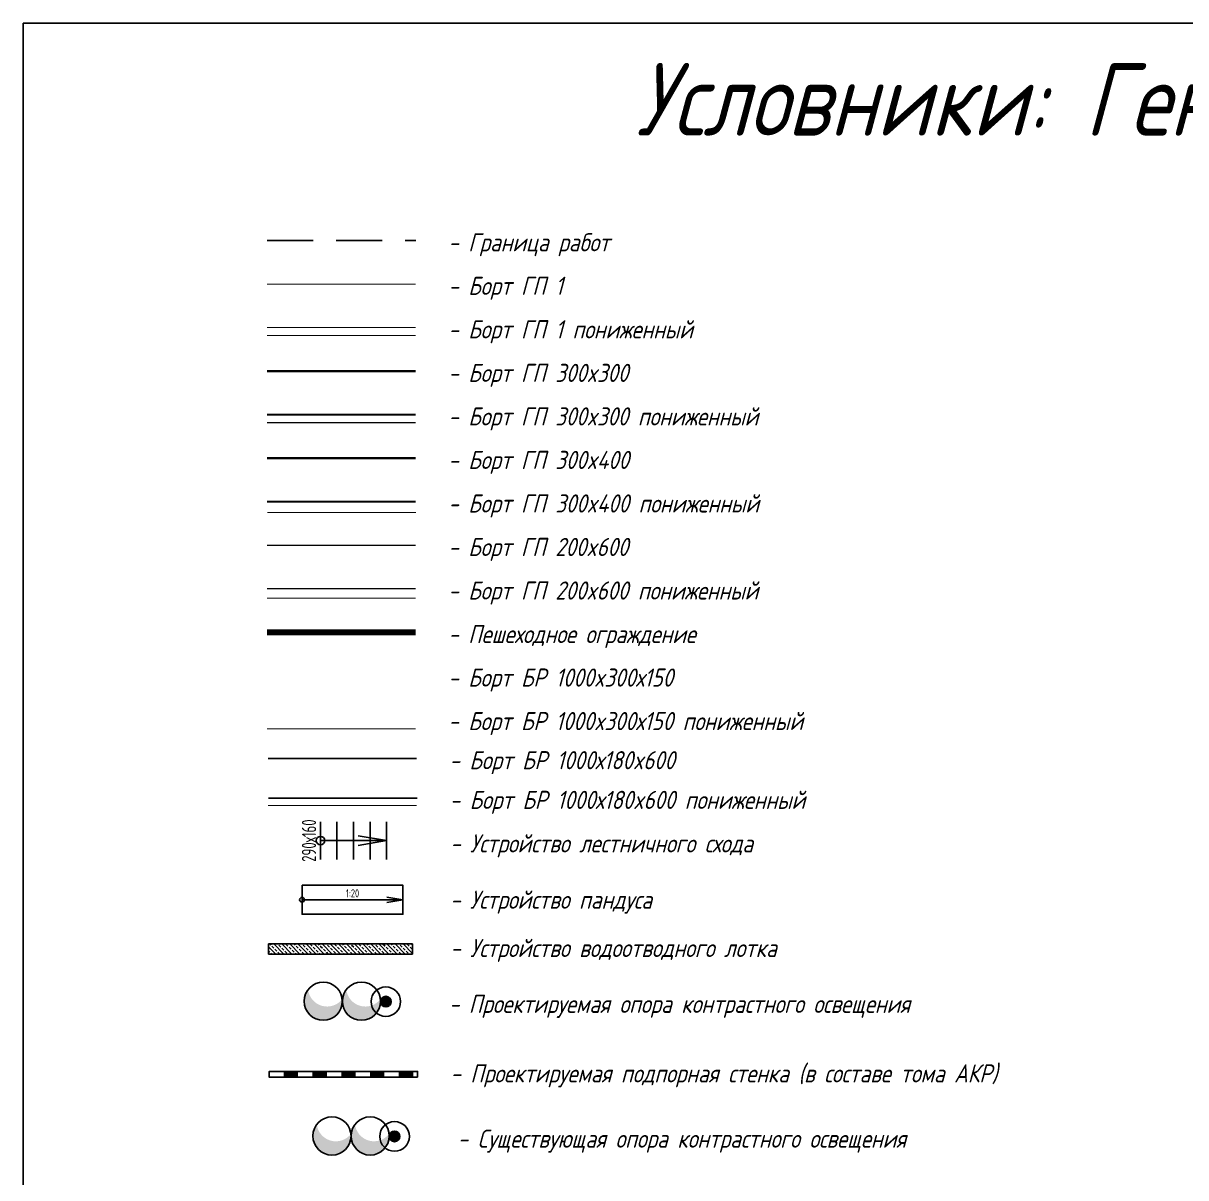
# Model space of a CAD drawing. Extents: x -2918 to -212, y 225 to 5715.
# Drawn here: x -897.4 to -737.2, y 889.9 to 1049.1 of the extents above; entities that cross this region are included whole.
import ezdxf
from ezdxf.enums import TextEntityAlignment as Align

# ---------------------------------------------------------------- set-up
doc = ezdxf.new("R2010")
doc.units = 0
doc.linetypes.add('JIS_02_2_0', pattern=[3, 2, -1])
doc.linetypes.add('ШТРИХОВАЯ2', pattern=[9.525, 6.35, -3.175])
doc.layers.get('0').update_dxf_attribs({"linetype": 'CONTINUOUS'})
for name, color, linetype in [('_ВИДОВОЙ_ЭКРАН', 254, 'CONTINUOUS'), ('БОРТ_ГП_1__300X150__ПОНИЖЕ', 220, 'CONTINUOUS'), ('БР_1000_300_150_ПОНИЖЕННЫЙ', 220, 'CONTINUOUS'), ('БР_600_180', 4, 'CONTINUOUS'), ('БР_600_180_ПОНИЖЕННЫЙ', 220, 'CONTINUOUS'), ('ГП1__300Х150_', 5, 'CONTINUOUS'), ('ГП_200_600', 4, 'CONTINUOUS'), ('ГП_300_300', 200, 'CONTINUOUS'), ('ГП_300_400', 16, 'CONTINUOUS'), ('ДВ_ГП_П_ГРАНИЦА_РАБОТ', 230, 'ШТРИХОВАЯ2'), ('ДВ_ГП_П_НО_СВЕТИЛЬНИК', 1, 'CONTINUOUS'), ('ДВ_ГП_П_НО_СВЕТИЛЬНИК_КОНТ', 80, 'CONTINUOUS'), ('ДВ_ГП_П_НО_ФУТЛЯР', 180, 'CONTINUOUS'), ('ДВ_ГП_П_ПС', 24, 'CONTINUOUS'), ('ЛЕСТНИЦЫ', 4, 'CONTINUOUS'), ('ПАНДУС', 7, 'CONTINUOUS'), ('ЭН_ПНД_110_ФУТЛЯР', 5, 'CONTINUOUS')]:
    doc.layers.add(name, color=color, linetype=linetype)
doc.styles.add('$MORISSOT2_5', font='romans.shx', dxfattribs={"width": 0.8, "oblique": 15, "height": 2.5})
doc.styles.add('ISOCPEUR', font='isocpeur.ttf', dxfattribs={"width": 0.65})
doc.styles.get("Standard").update_dxf_attribs({"font": 'arial.ttf'})
doc.styles.add('НО', font='isocpeur.ttf')
doc.linetypes.add('ОГРАЖДЕНИЕ1', pattern='A,6.35,-2.54,[133,ltypeshp.shx,S=2.54,R=0,X=-2.54,Y=0],-2.54,25.4', length=36.83)

# ---------------------------------------------------------------- blocks, each defined once
blk = doc.blocks.new('АР_КРУЖОК_1_1')
at = {"color": 0, "linetype": 'BYBLOCK'}
blk.add_circle((0, 0), 75, dxfattribs=at)
blk = doc.blocks.new('*U271')
at = {"color": 0, "linetype": 'BYBLOCK'}
for q in [(-500, 85), (-500, -85)]:
    blk.add_line((0, 0), q, dxfattribs=at)
blk = doc.blocks.new('*U11')
at = {"color": 4, "linetype": 'BYBLOCK'}
blk.add_line((0, 0), (96, 653), dxfattribs=at)
at = {"color": 0, "linetype": 'BYBLOCK'}
for p, q in [((287, -42), (383, 611)), ((574, -85), (670, 568)), ((861, -127), (957, 526)), ((1148, -169), (1244, 483))]:
    blk.add_line(p, q, dxfattribs=at)
blk.add_lwpolyline([(1196, 157), (48, 326)], dxfattribs=at)
at = {"color": 4, "linetype": 'BYBLOCK', "rotation": 351.600349070872}
blk.add_blockref('АР_КРУЖОК_1_1', (48, 326), dxfattribs=at)
at = {"color": 0, "linetype": 'BYBLOCK', "rotation": 351.600349070872}
blk.add_blockref('*U271', (1196, 157), dxfattribs=at)
at = {"layer": '_ВИДОВОЙ_ЭКРАН', "color": 4, "ltscale": 20, "style": 'ISOCPEUR', "width": 0.65}
blk.add_attdef('УКЛОН', text='', height=250, rotation=81.6003, dxfattribs=at).set_placement((48, 326), align=Align.BOTTOM_CENTER)
blk = doc.blocks.new('*U10')
at = {"color": 0, "linetype": 'BYBLOCK'}
blk.add_lwpolyline([(0, 900), (3140, 900), (3140, 0), (0, 0)], close=True, dxfattribs=at)
blk.add_lwpolyline([(3140, 450), (0, 450)], dxfattribs=at)
for name, p in [('АР_КРУЖОК_1_1', (0, 450)), ('*U271', (3140, 450))]:
    blk.add_blockref(name, p, dxfattribs=at)
at = {"color": 0, "linetype": 'BYBLOCK', "ltscale": 20, "style": 'ISOCPEUR', "width": 0.65}
blk.add_attdef('УКЛОН', text='', height=250, dxfattribs=at).set_placement((1570, 450), align=Align.BOTTOM_CENTER)
blk = doc.blocks.new('*U16')
at = {"layer": 'ДВ_ГП_П_НО_СВЕТИЛЬНИК'}
h = blk.add_hatch(color=256, dxfattribs=at)
h.dxf.hatch_style = 1
h.paths.add_polyline_path([(0, -0.395, 1), (0, 0.395, 1)])
at = {"layer": 'ДВ_ГП_П_НО_СВЕТИЛЬНИК_КОНТ', "linetype": 'CONTINUOUS'}
for points in [[(-4.664, -1.392, 0.445586), (-3.249, 0.181, -0.671828), (-5.791, 0.901, 0.622756)], [(-1.817, -1.392, 0.445586), (-0.402, 0.181, -0.671828), (-2.944, 0.901, 0.622756)]]:
    blk.add_hatch(color=256, dxfattribs=at).paths.add_polyline_path(points)
at = {"layer": 'ДВ_ГП_П_НО_СВЕТИЛЬНИК', "linetype": 'CONTINUOUS'}
for radius in [1.1, 0.395]:
    blk.add_circle((0, 0), radius, dxfattribs=at)
at = {"layer": 'ДВ_ГП_П_НО_СВЕТИЛЬНИК_КОНТ'}
for centre in [(-4.664, 0.031), (-1.817, 0.031)]:
    blk.add_circle(centre, 1.423, dxfattribs=at)
at = {"style": 'НО', "flags": 5}
blk.add_attdef('ТИП', (3.382, -4.372), '', height=2.5, dxfattribs=at)
at = {"layer": 'ДВ_ГП_П_НО_ФУТЛЯР', "style": 'НО', "flags": 4}
blk.add_attdef('ФИДЕР', text='', height=2.5, rotation=360, dxfattribs=at).set_placement((1.507, 2.073), align=Align.RIGHT)
blk.add_attdef('НОМЕР', (1.507, 2.073), '', height=2.5, rotation=360, dxfattribs=at)
blk = doc.blocks.new('СУЩ_КОНТРАСТ')
at = {"layer": 'ДВ_ГП_П_НО_СВЕТИЛЬНИК'}
h = blk.add_hatch(color=251, dxfattribs=at)
h.dxf.hatch_style = 1
h.paths.add_polyline_path([(972.69, 32.59, 1), (972.69, 34.05, 1)])
at = {"layer": 'ДВ_ГП_П_НО_СВЕТИЛЬНИК_КОНТ', "linetype": 'CONTINUOUS'}
for points in [[(964.06, 30.74, 0.445586), (966.68, 33.66, -0.671828), (961.97, 34.99, 0.622756)], [(969.33, 30.74, 0.445586), (971.94, 33.66, -0.671828), (967.24, 34.99, 0.622756)]]:
    blk.add_hatch(color=251, dxfattribs=at).paths.add_polyline_path(points)
at = {"layer": 'ДВ_ГП_П_НО_СВЕТИЛЬНИК', "color": 251, "linetype": 'CONTINUOUS'}
for radius in [2.04, 0.731]:
    blk.add_circle((972.69, 33.32), radius, dxfattribs=at)
at = {"layer": 'ДВ_ГП_П_НО_СВЕТИЛЬНИК_КОНТ', "color": 251}
for centre in [(964.06, 33.38), (969.33, 33.38)]:
    blk.add_circle(centre, 2.63, dxfattribs=at)
blk = doc.blocks.new('*U18')
at = {"layer": 'ДВ_ГП_П_ПС', "linetype": 'CONTINUOUS'}
for points in [[(2, -0.4), (2, 0), (1, 0), (1, -0.4)], [(4, -0.4), (4, 0), (3, 0), (3, -0.4)], [(6, -0.4), (6, 0), (5, 0), (5, -0.4)], [(8, -0.4), (8, 0), (7, 0), (7, -0.4)], [(10, -0.4), (10, 0), (9, 0), (9, -0.4)]]:
    blk.add_hatch(color=256, dxfattribs=at).paths.add_polyline_path(points)
at = {"layer": 'ДВ_ГП_П_ПС'}
blk.add_lwpolyline([(10.3, -0.4), (0, -0.4), (0, 0), (10.3, 0)], close=True, dxfattribs=at)
blk = doc.blocks.new('*U66')
at = {"layer": 'ЭН_ПНД_110_ФУТЛЯР'}
h = blk.add_hatch(dxfattribs=at)
h.set_pattern_fill('ANSI33', color=4, scale=0.1, angle=90)
h.set_pattern_definition([(135, (-14294.61505, -16666.4527), (-0.449012806, -0.449012806), []), (135, (-14294.61505, -16666.0037), (-0.449012806, -0.449012806), [0.3175, -0.15875])])
h.paths.add_polyline_path([(16, -0.56), (16, 0), (16, 0.56), (0, 0.56), (0, 0), (0, -0.56)])
at = {"layer": 'ЭН_ПНД_110_ФУТЛЯР', "color": 4}
for p, q in [((0, 0.56), (0, 0)), ((0, 0.56), (16, 0.56)), ((0, -0.56), (0, 0)), ((16, 0.56), (16, 0)), ((0, -0.56), (16, -0.56)), ((16, -0.56), (16, 0))]:
    blk.add_line(p, q, dxfattribs=at)
at = {"layer": 'ЭН_ПНД_110_ФУТЛЯР', "color": 1, "width": 0.7}
blk.add_attdef('РАССТОЯНИЕ', text='', height=1, rotation=360, dxfattribs=at).set_placement((8, 0.56), align=Align.BOTTOM_CENTER)

msp = doc.modelspace()

# ---------------------------------------------------------------- linework, layer by layer
msp.add_lwpolyline([(-897.42, 1049.07), (-576.92, 1049.07), (-576.92, 735.19), (-897.42, 735.19)], close=True)
at = {"layer": 'БОРТ_ГП_1__300X150__ПОНИЖЕ', "color": 220, "linetype": 'JIS_02_2_0', "const_width": 0.15}
for points in [[(-863.81, 1006.02), (-843.32, 1006.02)], [(-863.81, 994.02), (-843.32, 994.02)], [(-863.78, 981.63), (-843.28, 981.63)], [(-863.81, 969.82), (-843.32, 969.82)]]:
    msp.add_lwpolyline(points, dxfattribs=at)
at = {"layer": 'БР_1000_300_150_ПОНИЖЕННЫЙ', "linetype": 'JIS_02_2_0', "ltscale": 0.5, "const_width": 0.15}
msp.add_lwpolyline([(-863.81, 951.82), (-843.32, 951.82)], dxfattribs=at)
at = {"layer": 'БР_600_180', "color": 4, "const_width": 0.2}
for points in [[(-863.67, 947.73), (-843.17, 947.73)], [(-863.62, 942.26), (-843.12, 942.26)]]:
    msp.add_lwpolyline(points, dxfattribs=at)
at = {"layer": 'БР_600_180_ПОНИЖЕННЫЙ', "linetype": 'JIS_02_2_0', "ltscale": 0.5, "const_width": 0.15}
msp.add_lwpolyline([(-863.67, 941.25), (-843.17, 941.25)], dxfattribs=at)
at = {"layer": 'ГП1__300Х150_', "const_width": 0.15}
for points in [[(-863.81, 1013.12), (-843.32, 1013.12)], [(-863.81, 1007.12), (-843.32, 1007.12)]]:
    msp.add_lwpolyline(points, dxfattribs=at)
at = {"layer": 'ГП_200_600', "color": 4, "const_width": 0.2}
for points in [[(-863.81, 977.12), (-843.32, 977.12)], [(-863.81, 971.12), (-843.32, 971.12)]]:
    msp.add_lwpolyline(points, dxfattribs=at)
at = {"layer": 'ГП_300_300', "const_width": 0.3}
for points in [[(-863.81, 1001.12), (-843.32, 1001.12)], [(-863.81, 995.12), (-843.32, 995.12)]]:
    msp.add_lwpolyline(points, dxfattribs=at)
at = {"layer": 'ГП_300_400', "const_width": 0.3}
for points in [[(-863.81, 989.12), (-843.32, 989.12)], [(-863.81, 983.12), (-843.32, 983.12)]]:
    msp.add_lwpolyline(points, dxfattribs=at)
at = {"layer": 'ГП_300_400', "color": 1, "linetype": 'ОГРАЖДЕНИЕ1', "ltscale": 0.2, "const_width": 0.8}
msp.add_lwpolyline([(-863.81, 965.12), (-843.32, 965.12)], dxfattribs=at)
at = {"layer": 'ДВ_ГП_П_ГРАНИЦА_РАБОТ'}
msp.add_lwpolyline([(-863.81, 1019.12), (-843.32, 1019.12)], dxfattribs=at)

# ---------------------------------------------------------------- block references
at = {"color": 1}
msp.add_blockref('СУЩ_КОНТРАСТ', (-1818.93, 862.31), dxfattribs=at)
at = {"layer": 'ДВ_ГП_П_НО_СВЕТИЛЬНИК_КОНТ', "xscale": 1.850591756358992, "yscale": 1.850591756358992, "zscale": 1.850591756358992}
msp.add_blockref('*U16', (-847.44, 914.21), dxfattribs=at)
at = {"layer": 'ДВ_ГП_П_ПС', "xscale": 1.984333893987915, "yscale": 1.984333893987915, "zscale": 1.984333893987915}
msp.add_blockref('*U18', (-863.51, 904.58), dxfattribs=at)
at = {"layer": 'ЛЕСТНИЦЫ', "color": 4, "xscale": 0.0078680304705441, "yscale": 0.0078680304705441, "zscale": 0.0078680304705441, "rotation": 8.399650929127901}
msp.add_blockref('*U11', (-856.46, 933.81), dxfattribs=at).add_auto_attribs({'УКЛОН': '290х160'})
at = {"layer": 'ПАНДУС', "color": 4, "linetype": 'BYBLOCK', "xscale": 0.0044313964540751, "yscale": 0.0044313964540751, "zscale": 0.0044313964540751}
msp.add_blockref('*U10', (-858.99, 926.26), dxfattribs=at).add_auto_attribs({'УКЛОН': '1:20'})
at = {"layer": 'ЭН_ПНД_110_ФУТЛЯР', "ltscale": 5, "xscale": 1.240902204056103, "yscale": 1.240902204056103, "zscale": 1.240902204056103}
msp.add_blockref('*U66', (-863.62, 921.46), dxfattribs=at)

# ---------------------------------------------------------------- texts
at = {"style": '$MORISSOT2_5', "oblique": 15, "width": 0.8}
for s, height, p in [('Условники: Генеральный план', 10, (-813, 1033.58)), ('- Граница работ', 2.5, (-838.83, 1017.63)), ('- Борт ГП 1', 2.5, (-838.83, 1011.63)), ('- Борт ГП 1 пониженный', 2.5, (-838.83, 1005.63)), ('- Борт ГП 300x300', 2.5, (-838.83, 999.63)), ('- Борт ГП 300x300 пониженный', 2.5, (-838.83, 993.63)), ('- Борт ГП 300x400', 2.5, (-838.83, 987.63)), ('- Борт ГП 300x400 пониженный', 2.5, (-838.83, 981.63)), ('- Борт ГП 200x600', 2.5, (-838.83, 975.63)), ('- Борт ГП 200x600 пониженный', 2.5, (-838.83, 969.63)), ('- Пешеходное ограждение', 2.5, (-838.83, 963.63)), ('- Борт БР 1000x300х150', 2.5, (-838.83, 957.63)), ('- Борт БР 1000x300х150 пониженный', 2.5, (-838.83, 951.63)), ('- Борт БР 1000х180x600', 2.5, (-838.68, 946.24)), ('- Борт БР 1000х180x600 пониженный', 2.5, (-838.64, 940.77)), ('- Устройство лестничного схода', 2.5, (-838.58, 934.77)), ('- Устройство пандуса', 2.5, (-838.58, 927.01)), ('- Устройство водоотводного лотка', 2.5, (-838.57, 920.35)), ('- Проектируемая опора контрастного освещения', 2.5, (-838.75, 912.65)), ('- Проектируемая подпорная стенка (в составе тома АКР)', 2.5, (-838.54, 903.07)), ('- Существующая опора контрастного освещения', 2.5, (-837.54, 894.07))]:
    msp.add_text(s, height=height, dxfattribs=at).set_placement(p)

doc.saveas('drawing.dxf')
